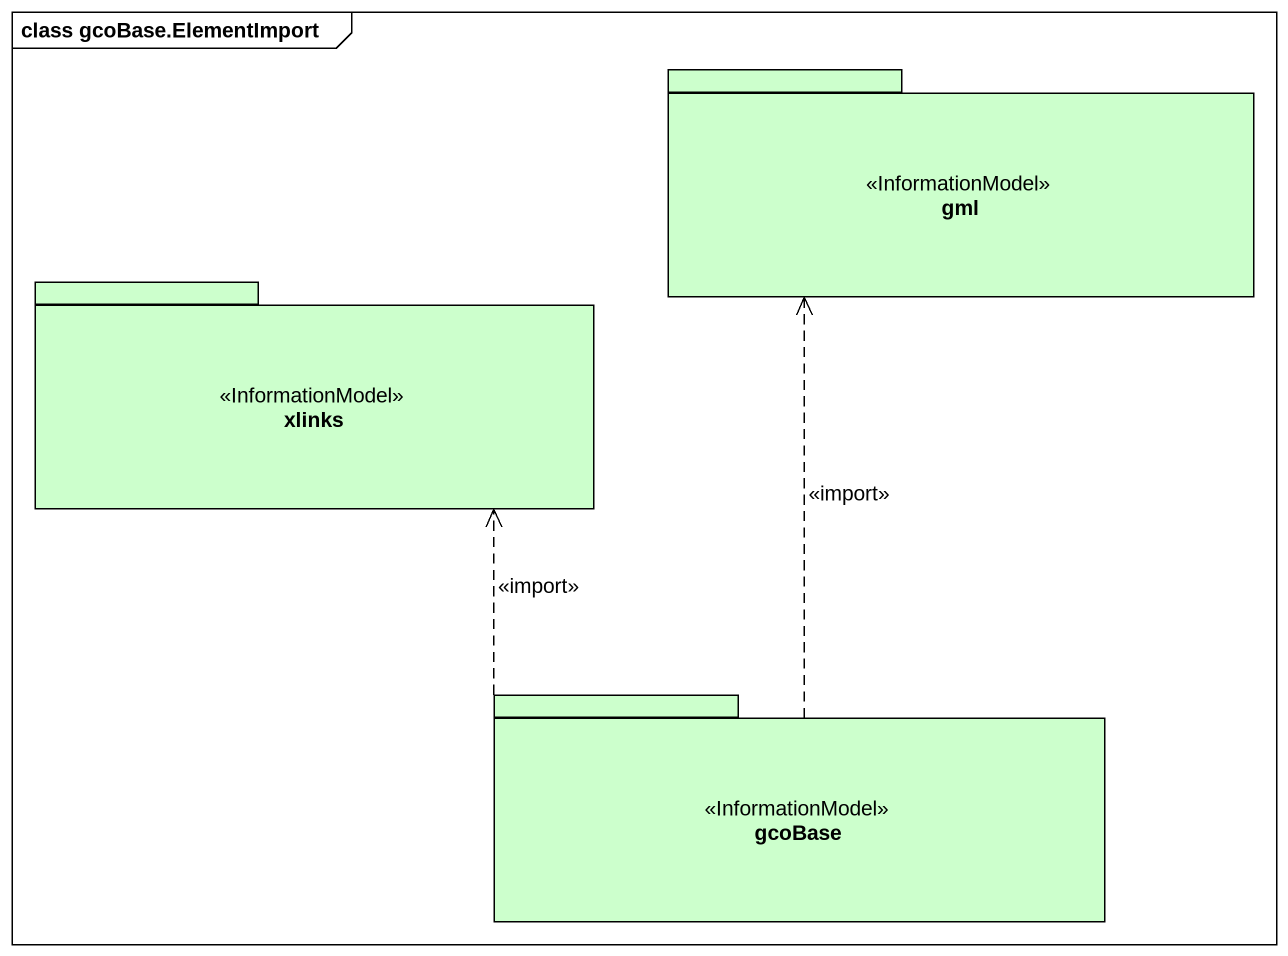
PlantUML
@startuml
mainframe class gcoBase.ElementImport
package gml <<InformationModel>> #CCFFCC {
}
package xlinks <<InformationModel>> #CCFFCC {
}
package gcoBase <<InformationModel>> #CCFFCC {
}
gcoBase .up.> gml : <<import>>
gcoBase .up.> xlinks : <<import>>
@enduml
